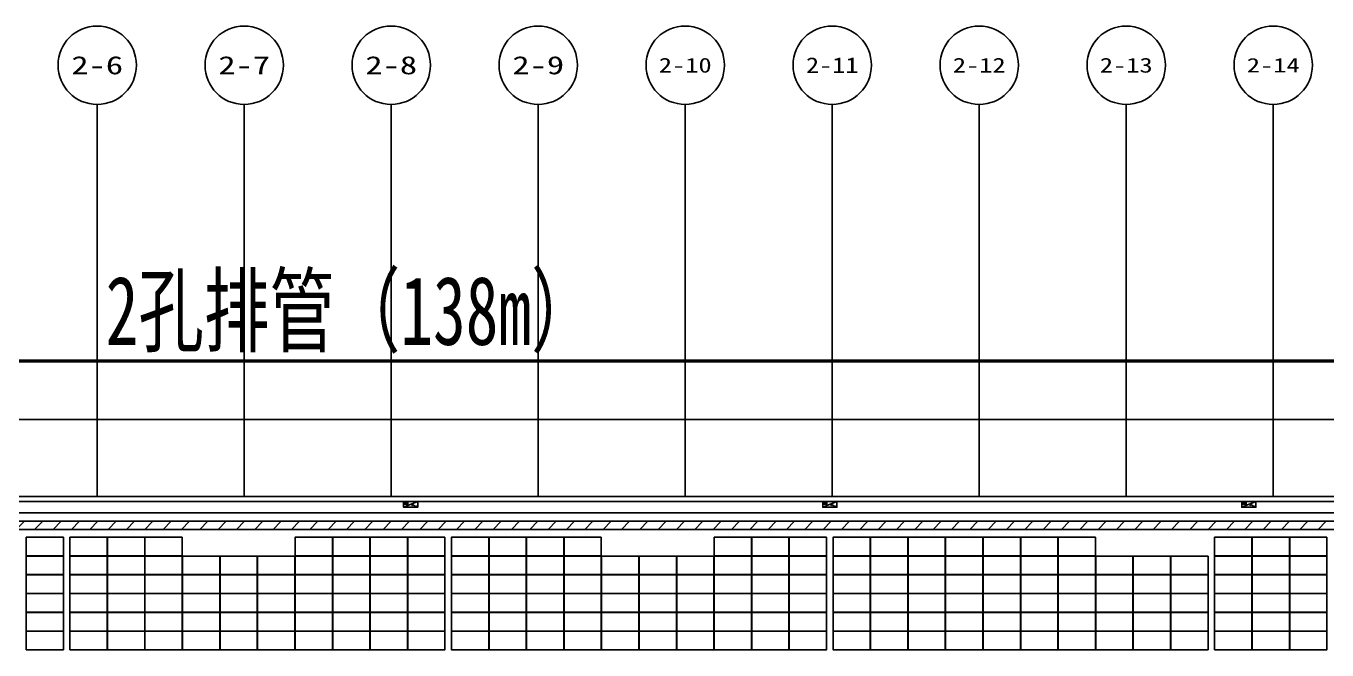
# Model space of a CAD drawing. Header units: metres. Extents: x 1218 to 2690, y 1163 to 1758.
# Drawn here: x 1447.5 to 1527.1, y 1484.8 to 1522.9 of the extents above; entities that cross this region are included whole.
import ezdxf
from ezdxf.enums import TextEntityAlignment as Align

# ---------------------------------------------------------------- set-up
doc = ezdxf.new("R2010")
doc.units = ezdxf.units.M
for name, color, linetype in [('AXIS', 3, 'Continuous'), ('AXIS_TEXT', 7, 'Continuous'), ('WALL', 9, 'Continuous'), ('单元区域外轮廓', 7, 'ByLayer'), ('屋脊线', 7, 'ByLayer'), ('接线图文字', 7, 'Continuous'), ('文字', 7, 'Continuous'), ('电缆通道', 7, 'ByLayer'), ('组件', 7, 'ByLayer'), ('运维走道板', 1, 'Continuous'), ('逆变器', 7, 'ByLayer')]:
    doc.layers.add(name, color=color, linetype=linetype)
doc.styles.add('COMPLEX', font='COMPLEX')
doc.styles.add('宋体', font='txt', dxfattribs={"width": 0.7, "height": 100})

# ---------------------------------------------------------------- blocks, each defined once
blk = doc.blocks.new('_AXISO')
blk.add_circle((0, 0), 0.5)
at = {"layer": 'AXIS_TEXT', "style": 'COMPLEX', "width": 1.041667}
blk.add_attdef('A', text='', height=0.56, dxfattribs=at).set_placement((-0.25, -0.28), (0.25, -0.28), align=Align.FIT)
blk = doc.blocks.new('DT1')
at = {"layer": 'AXIS', "color": 252, "true_color": 0x939598}
for p, q in [((244360, 2023104), (244360, 2047104)), ((253360, 2023104), (253360, 2047104)), ((262360, 2023104), (262360, 2047104)), ((271360, 2023104), (271360, 2047104)), ((280360, 2023104), (280360, 2047104)), ((289360, 2023104), (289360, 2047104)), ((298360, 2023104), (298360, 2047104)), ((307360, 2023104), (307360, 2047104)), ((316360, 2023104), (316360, 2047104))]:
    blk.add_line(p, q, dxfattribs=at)
at = {"layer": 'WALL'}
for p, q in [((1243660, 2023104), (77860, 2023104)), ((1243360, 2022804), (78160, 2022804))]:
    blk.add_line(p, q, dxfattribs=at)
blk.add_lwpolyline([(406810, 2022104), (198910, 2022104)], dxfattribs=at)
at = {"layer": 'AXIS', "color": 252, "true_color": 0x939598}
ref = blk.add_blockref('_AXISO', (244360, 2049504), dxfattribs=dict(at, xscale=4800, yscale=4800, zscale=4800))
ref.add_attrib('A', '2-6', dxfattribs={"layer": 'AXIS_TEXT', "height": 1110}).set_placement((242774, 2048949), (245946, 2048949), align=Align.FIT)
ref = blk.add_blockref('_AXISO', (253360, 2049504), dxfattribs=dict(at, xscale=4800, yscale=4800, zscale=4800))
ref.add_attrib('A', '2-7', dxfattribs={"layer": 'AXIS_TEXT', "height": 1110}).set_placement((251774, 2048949), (254946, 2048949), align=Align.FIT)
ref = blk.add_blockref('_AXISO', (262360, 2049504), dxfattribs=dict(at, xscale=4800, yscale=4800, zscale=4800))
ref.add_attrib('A', '2-8', dxfattribs={"layer": 'AXIS_TEXT', "height": 1110}).set_placement((260774, 2048949), (263946, 2048949), align=Align.FIT)
ref = blk.add_blockref('_AXISO', (271360, 2049504), dxfattribs=dict(at, xscale=4800, yscale=4800, zscale=4800))
ref.add_attrib('A', '2-9', dxfattribs={"layer": 'AXIS_TEXT', "height": 1110}).set_placement((269774, 2048949), (272946, 2048949), align=Align.FIT)
ref = blk.add_blockref('_AXISO', (280360, 2049504), dxfattribs=dict(at, xscale=4800, yscale=4800, zscale=4800))
ref.add_attrib('A', '2-10', dxfattribs={"layer": 'AXIS_TEXT', "height": 906}).set_placement((278742, 2049051), (281978, 2049051), align=Align.FIT)
ref = blk.add_blockref('_AXISO', (289360, 2049504), dxfattribs=dict(at, xscale=4800, yscale=4800, zscale=4800))
ref.add_attrib('A', '2-11', dxfattribs={"layer": 'AXIS_TEXT', "height": 965.5}).set_placement((287751, 2049021), (290969, 2049021), align=Align.FIT)
ref = blk.add_blockref('_AXISO', (298360, 2049504), dxfattribs=dict(at, xscale=4800, yscale=4800, zscale=4800))
ref.add_attrib('A', '2-12', dxfattribs={"layer": 'AXIS_TEXT', "height": 906}).set_placement((296742, 2049051), (299978, 2049051), align=Align.FIT)
ref = blk.add_blockref('_AXISO', (307360, 2049504), dxfattribs=dict(at, xscale=4800, yscale=4800, zscale=4800))
ref.add_attrib('A', '2-13', dxfattribs={"layer": 'AXIS_TEXT', "height": 906}).set_placement((305742, 2049051), (308978, 2049051), align=Align.FIT)
ref = blk.add_blockref('_AXISO', (316360, 2049504), dxfattribs=dict(at, xscale=4800, yscale=4800, zscale=4800))
ref.add_attrib('A', '2-14', dxfattribs={"layer": 'AXIS_TEXT', "height": 884.1}).set_placement((314739, 2049062), (317981, 2049062), align=Align.FIT)
blk = doc.blocks.new('*U582')
at = {"layer": '单元区域外轮廓', "color": 2}
blk.add_polyline3d([(582600, -78700, 12000), (-582600, -78700, 12000), (-582600, 78700, 12000), (582600, 78700, 12000)], close=True, dxfattribs=at)
at = {"flags": 1}
for tag in ['unit_id', 'unit_name', 'parapet_height', 'ground_elevation', 'is_enable_parapet']:
    blk.add_attdef(tag, (0, 0), '', height=2.5, dxfattribs=at)
blk = doc.blocks.new('*U583')
at = {"layer": '屋脊线', "color": 30}
blk.add_line((582600, 78700, 12000), (-582600, 78700, 12000), dxfattribs=at)
at = {"flags": 1}
for tag in ['unit_id', 'unit_name']:
    blk.add_attdef(tag, (0, 0), '', height=2.5, dxfattribs=at)
blk = doc.blocks.new('*U586')
at = {"color": 0}
blk.add_polyline3d([(0, 0, 0), (-227.8, 0, 0), (-227.8, -113.3, 5.8), (0, -113.3, 5.8)], close=True, dxfattribs=at)
at = {"flags": 1}
for tag in ['mounting-hole-spacing1', 'mounting-hole-spacing2', 'module-material', 'vmpo', 'voco', 'silicon-material', 'panel-length', 'panel-width', 'panel-height', 'userid', 'theme', 'note', 'name', 'pmax', 'company-name', 'id', 'impo', 'isco']:
    blk.add_attdef(tag, (0, 0), '', height=2.5, dxfattribs=at)
blk = doc.blocks.new('*U587')
at = {"layer": '组件', "color": 11}
for p in [(-41847.1, 7650.6, 1221.2), (-41579.3, 7650.6, 1221.2), (-41349.5, 7650.6, 1221.2), (-41119.7, 7650.6, 1221.2), (-40200.5, 7650.6, 1221.2), (-39970.7, 7650.6, 1221.2), (-41847.1, 7535.4, 1227), (-41579.3, 7535.4, 1227), (-41349.5, 7535.4, 1227), (-41119.7, 7535.4, 1227), (-40889.9, 7535.4, 1227), (-40660.1, 7535.4, 1227), (-40430.3, 7535.4, 1227), (-40200.5, 7535.4, 1227), (-39970.7, 7535.4, 1227), (-41847.1, 7420.1, 1232.9), (-41579.3, 7420.1, 1232.9), (-41349.5, 7420.1, 1232.9), (-41119.7, 7420.1, 1232.9), (-40889.9, 7420.1, 1232.9), (-40660.1, 7420.1, 1232.9), (-40430.3, 7420.1, 1232.9), (-40200.5, 7420.1, 1232.9), (-39970.7, 7420.1, 1232.9), (-41847.1, 7304.9, 1238.7), (-41579.3, 7304.9, 1238.7), (-41349.5, 7304.9, 1238.7), (-41119.7, 7304.9, 1238.7), (-40889.9, 7304.9, 1238.7), (-40660.1, 7304.9, 1238.7), (-40430.3, 7304.9, 1238.7), (-40200.5, 7304.9, 1238.7), (-39970.7, 7304.9, 1238.7), (-41847.1, 7189.6, 1244.6), (-41579.3, 7189.6, 1244.6), (-41349.5, 7189.6, 1244.6), (-41119.7, 7189.6, 1244.6), (-40889.9, 7189.6, 1244.6), (-40660.1, 7189.6, 1244.6), (-40430.3, 7189.6, 1244.6), (-40200.5, 7189.6, 1244.6), (-41847.1, 7074.4, 1250.4), (-41579.3, 7074.4, 1250.4), (-41349.5, 7074.4, 1250.4), (-41119.7, 7074.4, 1250.4), (-40889.9, 7074.4, 1250.4), (-40660.1, 7074.4, 1250.4), (-40430.3, 7074.4, 1250.4), (-40200.5, 7074.4, 1250.4)]:
    blk.add_blockref('*U586', p, dxfattribs=at)
at = {"layer": '组件', "color": 190}
for p in [(-39740.9, 7650.6, 1221.2), (-39511.1, 7650.6, 1221.2), (-39243.3, 7650.6, 1221.2), (-39013.5, 7650.6, 1221.2), (-38783.7, 7650.6, 1221.2), (-38553.9, 7650.6, 1221.2), (-37634.7, 7650.6, 1221.2), (-39740.9, 7535.4, 1227), (-39511.1, 7535.4, 1227), (-39243.3, 7535.4, 1227), (-39013.5, 7535.4, 1227), (-38783.7, 7535.4, 1227), (-38553.9, 7535.4, 1227), (-38324.1, 7535.4, 1227), (-38094.3, 7535.4, 1227), (-37864.5, 7535.4, 1227), (-37634.7, 7535.4, 1227), (-39740.9, 7420.1, 1232.9), (-39511.1, 7420.1, 1232.9), (-39243.3, 7420.1, 1232.9), (-39013.5, 7420.1, 1232.9), (-38783.7, 7420.1, 1232.9), (-38553.9, 7420.1, 1232.9), (-38324.1, 7420.1, 1232.9), (-38094.3, 7420.1, 1232.9), (-37864.5, 7420.1, 1232.9), (-37634.7, 7420.1, 1232.9), (-39740.9, 7304.9, 1238.7), (-39511.1, 7304.9, 1238.7), (-39243.3, 7304.9, 1238.7), (-39013.5, 7304.9, 1238.7), (-38783.7, 7304.9, 1238.7), (-38553.9, 7304.9, 1238.7), (-38324.1, 7304.9, 1238.7), (-38094.3, 7304.9, 1238.7), (-37864.5, 7304.9, 1238.7), (-37634.7, 7304.9, 1238.7), (-39970.7, 7189.6, 1244.6), (-39740.9, 7189.6, 1244.6), (-39511.1, 7189.6, 1244.6), (-39243.3, 7189.6, 1244.6), (-39013.5, 7189.6, 1244.6), (-38783.7, 7189.6, 1244.6), (-38553.9, 7189.6, 1244.6), (-38324.1, 7189.6, 1244.6), (-38094.3, 7189.6, 1244.6), (-37864.5, 7189.6, 1244.6), (-37634.7, 7189.6, 1244.6), (-39970.7, 7074.4, 1250.4), (-39740.9, 7074.4, 1250.4), (-39511.1, 7074.4, 1250.4), (-39243.3, 7074.4, 1250.4), (-39013.5, 7074.4, 1250.4), (-38783.7, 7074.4, 1250.4), (-38553.9, 7074.4, 1250.4), (-38324.1, 7074.4, 1250.4), (-38094.3, 7074.4, 1250.4), (-37864.5, 7074.4, 1250.4), (-37634.7, 7074.4, 1250.4), (-37404.9, 7074.4, 1250.4)]:
    blk.add_blockref('*U586', p, dxfattribs=at)
at = {"layer": '组件', "color": 32}
for p in [(-37404.9, 7650.6, 1221.2), (-37175.1, 7650.6, 1221.2), (-36907.3, 7650.6, 1221.2), (-36677.5, 7650.6, 1221.2), (-36447.7, 7650.6, 1221.2), (-36217.9, 7650.6, 1221.2), (-35988.1, 7650.6, 1221.2), (-35758.3, 7650.6, 1221.2), (-35528.5, 7650.6, 1221.2), (-37404.9, 7535.4, 1227), (-37175.1, 7535.4, 1227), (-36907.3, 7535.4, 1227), (-36677.5, 7535.4, 1227), (-36447.7, 7535.4, 1227), (-36217.9, 7535.4, 1227), (-35988.1, 7535.4, 1227), (-35758.3, 7535.4, 1227), (-35528.5, 7535.4, 1227), (-35298.7, 7535.4, 1227), (-35068.9, 7535.4, 1227), (-34839.1, 7535.4, 1227), (-37404.9, 7420.1, 1232.9), (-37175.1, 7420.1, 1232.9), (-36907.3, 7420.1, 1232.9), (-36677.5, 7420.1, 1232.9), (-36447.7, 7420.1, 1232.9), (-36217.9, 7420.1, 1232.9), (-35988.1, 7420.1, 1232.9), (-35758.3, 7420.1, 1232.9), (-35528.5, 7420.1, 1232.9), (-35298.7, 7420.1, 1232.9), (-35068.9, 7420.1, 1232.9), (-34839.1, 7420.1, 1232.9), (-37404.9, 7304.9, 1238.7), (-37175.1, 7304.9, 1238.7), (-36907.3, 7304.9, 1238.7), (-36677.5, 7304.9, 1238.7), (-36447.7, 7304.9, 1238.7), (-36217.9, 7304.9, 1238.7), (-35988.1, 7304.9, 1238.7), (-35758.3, 7304.9, 1238.7), (-35528.5, 7304.9, 1238.7), (-35298.7, 7304.9, 1238.7), (-35068.9, 7304.9, 1238.7), (-34839.1, 7304.9, 1238.7), (-37404.9, 7189.6, 1244.6), (-37175.1, 7189.6, 1244.6), (-36907.3, 7189.6, 1244.6), (-36677.5, 7189.6, 1244.6), (-36447.7, 7189.6, 1244.6), (-36217.9, 7189.6, 1244.6), (-35988.1, 7189.6, 1244.6), (-35758.3, 7189.6, 1244.6), (-35528.5, 7189.6, 1244.6), (-35298.7, 7189.6, 1244.6), (-35068.9, 7189.6, 1244.6), (-34839.1, 7189.6, 1244.6), (-37175.1, 7074.4, 1250.4), (-36907.3, 7074.4, 1250.4), (-36677.5, 7074.4, 1250.4), (-36447.7, 7074.4, 1250.4), (-36217.9, 7074.4, 1250.4), (-35988.1, 7074.4, 1250.4), (-35758.3, 7074.4, 1250.4), (-35528.5, 7074.4, 1250.4), (-35298.7, 7074.4, 1250.4), (-35068.9, 7074.4, 1250.4), (-34839.1, 7074.4, 1250.4)]:
    blk.add_blockref('*U586', p, dxfattribs=at)
at = {"layer": '组件', "color": 230}
for p in [(-34571.3, 7650.6, 1221.2), (-34341.5, 7650.6, 1221.2), (-34111.7, 7650.6, 1221.2), (-34571.3, 7535.4, 1227), (-34341.5, 7535.4, 1227), (-34111.7, 7535.4, 1227), (-34571.3, 7420.1, 1232.9), (-34341.5, 7420.1, 1232.9), (-34111.7, 7420.1, 1232.9), (-34571.3, 7304.9, 1238.7), (-34341.5, 7304.9, 1238.7), (-34111.7, 7304.9, 1238.7), (-34571.3, 7189.6, 1244.6), (-34341.5, 7189.6, 1244.6), (-34111.7, 7189.6, 1244.6), (-34571.3, 7074.4, 1250.4), (-34341.5, 7074.4, 1250.4), (-34111.7, 7074.4, 1250.4)]:
    blk.add_blockref('*U586', p, dxfattribs=at)
at = {"flags": 1}
for tag in ['offset-x', 'offset-y', 'mode', 'tilt', 'azimuth', 'align', 'array-mode', 'panel-x', 'panel-y', 'panel-per-row', 'bracket-type', 'bracket-value', 'row-per-array']:
    blk.add_attdef(tag, (0, 0), '', height=2.5, dxfattribs=at)
blk = doc.blocks.new('*U602', base_point=(43.5, 18.1))
at = {"color": 0}
for p, q in [((0, 0), (87, 36.1)), ((56.7, 18.2), (81.7, 18.2)), ((56.7, 9.6), (81.7, 9.6))]:
    blk.add_line(p, q, dxfattribs=at)
blk.add_lwpolyline([(0, 0), (87, 0), (87, 36.1), (0, 36.1)], close=True, dxfattribs=at)
blk.add_lwpolyline([(4.7, 27, -0.6815), (15.8, 30.2), (25.5, 23.7, 0.6815), (36.6, 27)], format="xyb", dxfattribs=at)
blk = doc.blocks.new('*U605', base_point=(43.5, 18.1))
at = {"color": 0}
for p, q in [((0, 0), (87, 36.1)), ((56.7, 18.2), (81.7, 18.2)), ((56.7, 9.6), (81.7, 9.6))]:
    blk.add_line(p, q, dxfattribs=at)
blk.add_lwpolyline([(0, 0), (87, 0), (87, 36.1), (0, 36.1)], close=True, dxfattribs=at)
blk.add_lwpolyline([(4.7, 27, -0.6815), (15.8, 30.2), (25.5, 23.7, 0.6815), (36.6, 27)], format="xyb", dxfattribs=at)
blk = doc.blocks.new('*U606', base_point=(43.5, 18.1))
at = {"color": 0}
for p, q in [((0, 0), (87, 36.1)), ((56.7, 18.2), (81.7, 18.2)), ((56.7, 9.6), (81.7, 9.6))]:
    blk.add_line(p, q, dxfattribs=at)
blk.add_lwpolyline([(0, 0), (87, 0), (87, 36.1), (0, 36.1)], close=True, dxfattribs=at)
blk.add_lwpolyline([(4.7, 27, -0.6815), (15.8, 30.2), (25.5, 23.7, 0.6815), (36.6, 27)], format="xyb", dxfattribs=at)

msp = doc.modelspace()

# ---------------------------------------------------------------- hatches: boundary and pattern name
at = {"layer": '运维走道板'}
h = msp.add_hatch(dxfattribs=at)
h.set_pattern_fill('ANSI31', color=1, scale=0.5)
h.set_pattern_definition([(45, (2698.2836, -2325.8045), (-0.561266, 0.561266), [])])
h.paths.add_polyline_path([(1285.664, 1492.635), (1700.169, 1492.635), (1700.169, 1492.135), (1285.664, 1492.135)])

# ---------------------------------------------------------------- linework, layer by layer
at = {"layer": '单元区域外轮廓', "color": 4, "elevation": 12}
msp.add_lwpolyline([(2450.821, 1336.45), (1285.621, 1336.45), (1285.621, 1493.85), (2450.821, 1493.85)], close=True, dxfattribs=at)
at = {"layer": '接线图文字', "color": 2, "const_width": 0.2, "elevation": 12.3}
msp.add_lwpolyline([(1393.993, 1502.439), (2466.121, 1502.439)], dxfattribs=at)
at = {"layer": '电缆通道', "color": 6}
msp.add_polyline3d([(1396.06, 1498.854, 0.01), (1533.124, 1498.856, 0.01)], dxfattribs=at)
at = {"layer": '运维走道板', "elevation": 12.3}
msp.add_lwpolyline([(1285.664, 1492.635), (1700.169, 1492.635), (1700.169, 1492.135), (1285.664, 1492.135), (1285.664, 1492.635)], dxfattribs=at)

# ---------------------------------------------------------------- block references
at = {"xscale": 0.001, "yscale": 0.001, "zscale": 0.001}
msp.add_blockref('DT1', (1207.461, -528.954, 12.3), dxfattribs=at)
at = {"layer": '单元区域外轮廓', "xscale": 0.001, "yscale": 0.001, "zscale": 0.001}
msp.add_blockref('*U582', (1868.221, 1415.15), dxfattribs=at)
at = {"layer": '屋脊线', "xscale": 0.001, "yscale": 0.001, "zscale": 0.001}
msp.add_blockref('*U583', (1868.221, 1415.15), dxfattribs=at)
at = {"layer": '组件', "xscale": 0.01, "yscale": 0.01, "zscale": 0.01}
msp.add_blockref('*U587', (1868.221, 1415.15), dxfattribs=at)
at = {"layer": '逆变器', "xscale": 0.01, "yscale": 0.01, "zscale": 0.01, "rotation": 180}
for name, p in [('*U602', (1471.012, 1493.669, 12.577)), ('*U605', (1496.67, 1493.669, 12.577)), ('*U606', (1522.328, 1493.669, 12.577))]:
    msp.add_blockref(name, p, dxfattribs=at)

# ---------------------------------------------------------------- texts
at = {"layer": '文字', "style": '宋体', "width": 0.7}
msp.add_text('2孔排管（138m）', height=4.2, dxfattribs=at).set_placement((1452.34, 1505.532, 12.3), align=Align.MIDDLE_LEFT)

doc.saveas('drawing.dxf')
